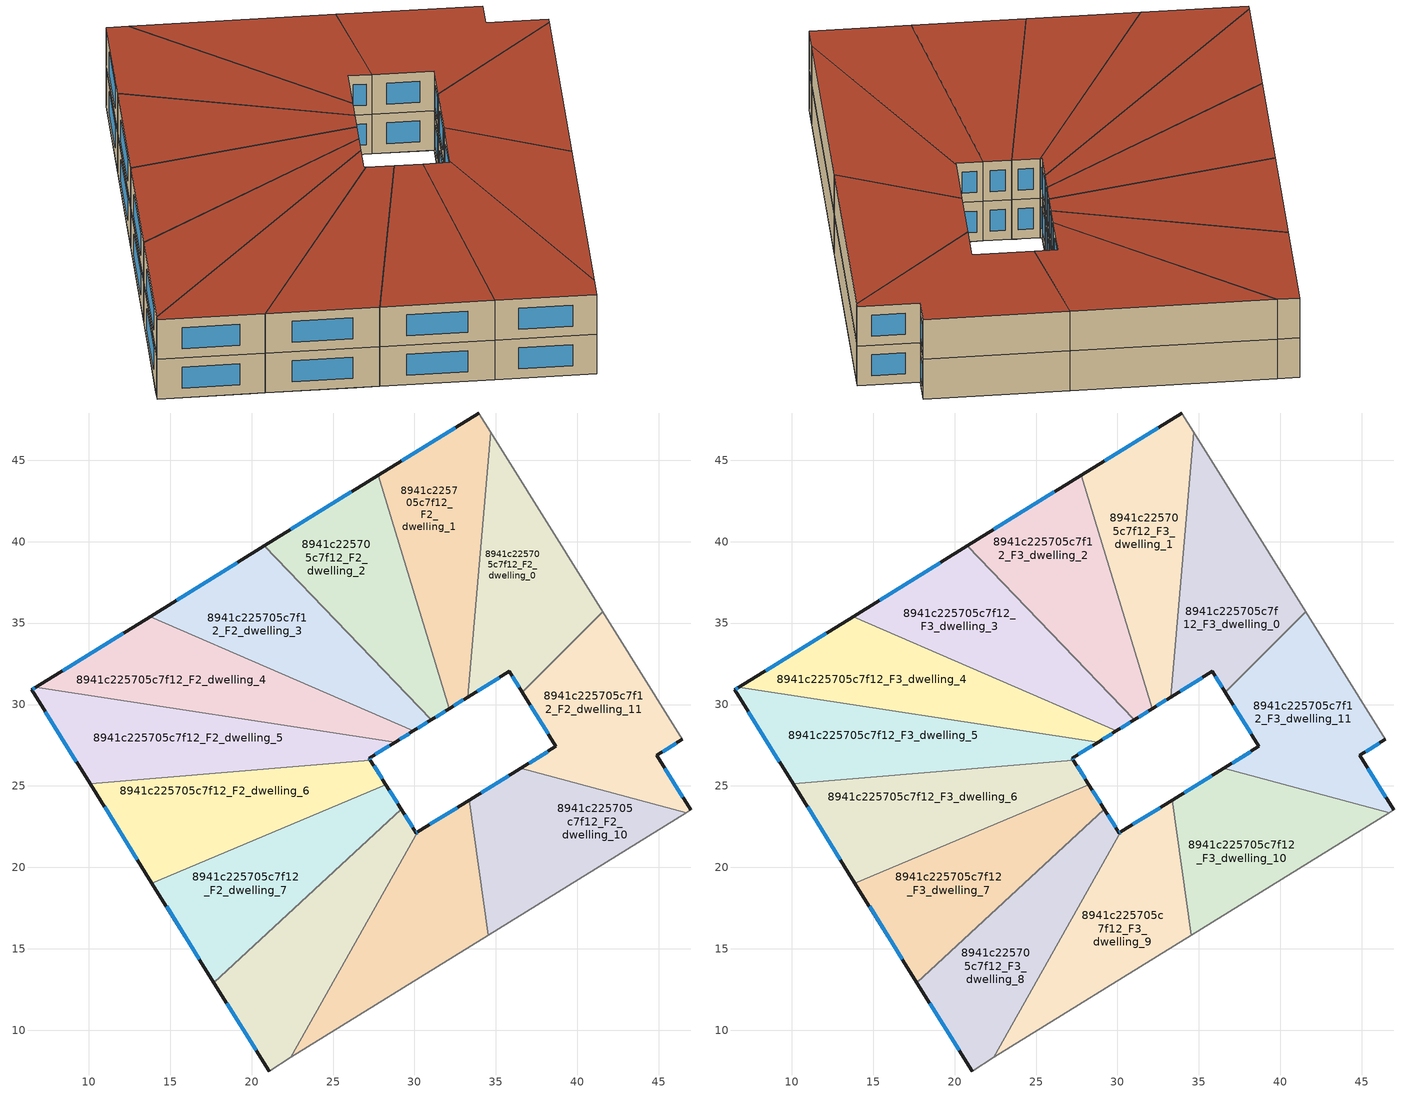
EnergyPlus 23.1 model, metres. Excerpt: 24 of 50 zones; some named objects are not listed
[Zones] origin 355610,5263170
8941c225705c7f12_F2_dwelling_0
 floor adiabatic (EU_floor_Construction): 34.7,46.71 39.05,39.73 35.15,31.61 33.26,30.44 z6
 floor to 8941c225705c7f12_F1_dwelling_11 (EU_floor_Construction): 39.05,39.73 41.56,35.7 36.62,30.74 35.82,32.03 35.15,31.61 z6
 wall outside (EU_wall_Construction): 33.26,30.44 35.82,32.03 36.62,30.74 z6:9
 wall to 8941c225705c7f12_F2_dwelling_1 (EU_wall_Construction): 34.7,46.71 33.26,30.44 z6:9
 wall adiabatic (EU_wall_Construction): 41.56,35.7 34.7,46.71 z6:9
 wall to 8941c225705c7f12_F2_dwelling_11 (EU_wall_Construction): 36.62,30.74 41.56,35.7 z6:9
 window (EU_Window_Construction): 36.01,31.73 36.43,31.04 / 33.86,30.81 35.22,31.66 z6.7:8.3
8941c225705c7f12_F2_dwelling_1
 floor to 8941c225705c7f12_F1_dwelling_0 (EU_floor_Construction): 32.96,47.28 32.96,30.26 32.14,29.75 27.78,44.07 z6
 floor to 8941c225705c7f12_F1_dwelling_12 (EU_floor_Construction): 33.96,47.9 34.7,46.71 33.26,30.44 32.96,30.26 32.96,47.28 z6
 wall outside (EU_wall_Construction): 32.14,29.75 33.26,30.44 / 33.96,47.9 27.78,44.07 z6:9
 wall to 8941c225705c7f12_F2_dwelling_2 (EU_wall_Construction): 27.78,44.07 32.14,29.75 z6:9
 wall adiabatic (EU_wall_Construction): 34.7,46.71 33.96,47.9 z6:9
 window (EU_Window_Construction): 32.4,29.91 33,30.28 / 32.51,47 29.23,44.97 z6.7:8.3
8941c225705c7f12_F2_dwelling_10
 floor to 8941c225705c7f12_F1_dwelling_10 (EU_floor_Construction): 46.68,23.34 40.5,19.52 34.93,25.1 36.54,26.09 z6
 floor to 8941c225705c7f12_F1_dwelling_9 (EU_floor_Construction): 34.93,25.1 40.5,19.52 34.55,15.84 33.37,24.13 z6
 wall outside (EU_wall_Construction): 36.54,26.09 33.37,24.13 z6:9
 wall to 8941c225705c7f12_F2_dwelling_11 (EU_wall_Construction): 46.68,23.34 36.54,26.09 z6:9
 wall adiabatic (EU_wall_Construction): 34.55,15.84 46.68,23.34 z6:9
 wall to 8941c225705c7f12_F2_dwelling_9 (EU_wall_Construction): 33.37,24.13 34.55,15.84 z6:9
 window (EU_Window_Construction): 35.8,25.63 34.12,24.59 z6.7:8.3
8941c225705c7f12_F2_dwelling_11
 floor to 8941c225705c7f12_F1_dwelling_11 (EU_floor_Construction): 41.56,35.7 45.97,28.62 38.5,27.73 36.62,30.74 z6
 floor to 8941c225705c7f12_F1_dwelling_10 (EU_floor_Construction): 46.45,27.85 44.88,26.88 46.97,23.53 46.68,23.34 36.54,26.09 38.69,27.42 38.5,27.73 45.97,28.62 z6
 wall outside (EU_wall_Construction): 36.62,30.74 38.69,27.42 36.54,26.09 / 46.97,23.53 44.88,26.88 46.45,27.85 z6:9
 wall adiabatic (EU_wall_Construction): 46.68,23.34 46.97,23.53 / 46.45,27.85 41.56,35.7 z6:9
 window (EU_Window_Construction): 38.19,27.11 37.05,26.41 / 37.11,29.96 38.2,28.2 / 45.25,27.11 46.08,27.62 / 46.48,24.31 45.37,26.09 z6.7:8.3
8941c225705c7f12_F2_dwelling_2
 floor to 8941c225705c7f12_F1_dwelling_1 (EU_floor_Construction): 26.49,43.28 31.94,29.62 31.04,29.07 20.77,39.73 z6
 floor to 8941c225705c7f12_F1_dwelling_0 (EU_floor_Construction): 27.78,44.07 32.14,29.75 31.94,29.62 26.49,43.28 z6
 wall outside (EU_wall_Construction): 31.04,29.07 32.14,29.75 / 27.78,44.07 20.77,39.73 z6:9
 wall to 8941c225705c7f12_F2_dwelling_3 (EU_wall_Construction): 20.77,39.73 31.04,29.07 z6:9
 window (EU_Window_Construction): 31.3,29.23 31.88,29.59 / 26.13,43.05 22.41,40.75 z6.7:8.3
8941c225705c7f12_F2_dwelling_3
 floor to 8941c225705c7f12_F1_dwelling_2 (EU_floor_Construction): 30.92,28.99 29.93,28.38 13.77,35.4 20.03,39.27 z6
 floor to 8941c225705c7f12_F1_dwelling_1 (EU_floor_Construction): 20.77,39.73 31.04,29.07 30.92,28.99 20.03,39.27 z6
 wall outside (EU_wall_Construction): 29.93,28.38 31.04,29.07 / 20.77,39.73 13.77,35.4 z6:9
 wall to 8941c225705c7f12_F2_dwelling_4 (EU_wall_Construction): 13.77,35.4 29.93,28.38 z6:9
 window (EU_Window_Construction): 30.19,28.54 30.78,28.9 / 19.13,38.71 15.41,36.41 z6.7:8.3
8941c225705c7f12_F2_dwelling_4
 floor to 8941c225705c7f12_F1_dwelling_3 (EU_floor_Construction): 29.9,28.36 28.88,27.73 7.09,31.27 13.56,35.27 z6
 floor to 8941c225705c7f12_F1_dwelling_2 (EU_floor_Construction): 29.93,28.38 29.9,28.36 13.56,35.27 13.77,35.4 z6
 floor to 8941c225705c7f12_F1_dwelling_4 (EU_floor_Construction): 28.88,27.73 28.83,27.7 6.76,31.06 7.09,31.27 z6
 wall outside (EU_wall_Construction): 28.83,27.7 29.93,28.38 / 13.77,35.4 6.76,31.06 z6:9
 wall to 8941c225705c7f12_F2_dwelling_5 (EU_wall_Construction): 6.76,31.06 28.83,27.7 z6:9
 window (EU_Window_Construction): 29.09,27.86 29.67,28.22 / 12.12,34.38 8.41,32.08 z6.7:8.3
8941c225705c7f12_F2_dwelling_5
 floor to 8941c225705c7f12_F1_dwelling_5 (EU_floor_Construction): 27.36,26.79 27.23,26.7 27.3,26.59 10.08,25.14 9.61,25.9 z6
 floor adiabatic (EU_floor_Construction): 28.83,27.7 27.36,26.79 9.61,25.9 6.5,30.9 6.76,31.06 z6
 wall outside (EU_wall_Construction): 27.3,26.59 27.23,26.7 28.83,27.7 / 6.76,31.06 6.5,30.9 10.08,25.14 z6:9
 wall to 8941c225705c7f12_F2_dwelling_6 (EU_wall_Construction): 10.08,25.14 27.3,26.59 z6:9
 window (EU_Window_Construction): 27.6,26.94 28.45,27.46 / 27.28,26.62 27.24,26.68 / 7.34,29.55 9.24,26.49 / 6.7,31.02 6.56,30.93 z6.7:8.3
8941c225705c7f12_F2_dwelling_6
 floor to 8941c225705c7f12_F1_dwelling_6 (EU_floor_Construction): 28.05,25.38 28.24,25.08 13.89,19.03 13.12,20.26 z6
 floor adiabatic (EU_floor_Construction): 27.3,26.59 28.24,25.08 28.05,25.38 13.12,20.26 10.08,25.14 z6
 wall outside (EU_wall_Construction): 28.24,25.08 27.3,26.59 / 10.08,25.14 13.89,19.03 z6:9
 wall to 8941c225705c7f12_F2_dwelling_7 (EU_wall_Construction): 13.89,19.03 28.24,25.08 z6:9
 window (EU_Window_Construction): 28.02,25.43 27.52,26.24 / 10.97,23.71 12.99,20.47 z6.7:8.3
8941c225705c7f12_F2_dwelling_7
 floor adiabatic (EU_floor_Construction): 28.24,25.08 29.18,23.57 17.69,12.93 13.89,19.03 z6
 wall outside (EU_wall_Construction): 29.18,23.57 28.24,25.08 / 13.89,19.03 17.69,12.93 z6:9
 wall to 8941c225705c7f12_F2_dwelling_8 (EU_wall_Construction): 17.69,12.93 29.18,23.57 z6:9
 window (EU_Window_Construction): 28.96,23.92 28.46,24.73 / 14.78,17.6 16.8,14.36 z6.7:8.3
8941c225705c7f12_F2_dwelling_8
 floor to 8941c225705c7f12_F1_dwelling_7 (EU_floor_Construction): 29.18,23.57 29.79,22.6 20.14,8.99 17.69,12.93 z6
 floor to 8941c225705c7f12_F1_dwelling_8 (EU_floor_Construction): 29.79,22.6 30.1,22.11 30.21,22.17 22.41,8.33 21.07,7.5 20.14,8.99 z6
 wall outside (EU_wall_Construction): 30.21,22.17 30.1,22.11 29.18,23.57 / 17.69,12.93 21.07,7.5 z6:9
 wall to 8941c225705c7f12_F2_dwelling_9 (EU_wall_Construction): 22.41,8.33 30.21,22.17 z6:9
 wall adiabatic (EU_wall_Construction): 21.07,7.5 22.41,8.33 z6:9
 window (EU_Window_Construction): 29.88,22.45 29.4,23.23 / 30.18,22.16 30.12,22.12 / 18.48,11.65 20.28,8.77 z6.7:8.3
8941c225705c7f12_F2_dwelling_9
 floor to 8941c225705c7f12_F1_dwelling_8 (EU_floor_Construction): 32.01,23.29 29.3,12.59 22.41,8.33 30.21,22.17 z6
 floor to 8941c225705c7f12_F1_dwelling_9 (EU_floor_Construction): 33.37,24.13 34.55,15.84 29.3,12.59 32.01,23.29 z6
 wall outside (EU_wall_Construction): 33.37,24.13 30.21,22.17 z6:9
 wall adiabatic (EU_wall_Construction): 22.41,8.33 34.55,15.84 z6:9
 window (EU_Window_Construction): 32.63,23.67 30.95,22.64 z6.7:8.3
8941c225705c7f12_F3_dwelling_0
 floor to 8941c225705c7f12_F2_dwelling_0 (EU_floor_Construction): 34.7,46.71 41.56,35.7 36.62,30.74 35.82,32.03 33.26,30.44 z9
 wall outside (EU_wall_Construction): 33.26,30.44 35.82,32.03 36.62,30.74 z9:12
 wall to 8941c225705c7f12_F3_dwelling_1 (EU_wall_Construction): 34.7,46.71 33.26,30.44 z9:12
 wall adiabatic (EU_wall_Construction): 41.56,35.7 34.7,46.71 z9:12
 wall to 8941c225705c7f12_F3_dwelling_11 (EU_wall_Construction): 36.62,30.74 41.56,35.7 z9:12
 window (EU_Window_Construction): 36.01,31.73 36.43,31.04 / 33.86,30.81 35.22,31.66 z9.7:11.3
 roof outside (EU_roof_Construction): 36.62,30.74 41.56,35.7 34.7,46.71 33.26,30.44 35.82,32.03 z12
8941c225705c7f12_F3_dwelling_1
 floor to 8941c225705c7f12_F2_dwelling_1 (EU_floor_Construction): 33.96,47.9 34.7,46.71 33.26,30.44 32.14,29.75 27.78,44.07 z9
 wall outside (EU_wall_Construction): 32.14,29.75 33.26,30.44 / 33.96,47.9 27.78,44.07 z9:12
 wall to 8941c225705c7f12_F3_dwelling_2 (EU_wall_Construction): 27.78,44.07 32.14,29.75 z9:12
 wall adiabatic (EU_wall_Construction): 34.7,46.71 33.96,47.9 z9:12
 window (EU_Window_Construction): 32.4,29.91 33,30.28 / 32.51,47 29.23,44.97 z9.7:11.3
 roof outside (EU_roof_Construction): 33.26,30.44 34.7,46.71 33.96,47.9 27.78,44.07 32.14,29.75 z12
8941c225705c7f12_F3_dwelling_10
 floor to 8941c225705c7f12_F2_dwelling_10 (EU_floor_Construction): 46.68,23.34 34.55,15.84 33.37,24.13 36.54,26.09 z9
 wall outside (EU_wall_Construction): 36.54,26.09 33.37,24.13 z9:12
 wall to 8941c225705c7f12_F3_dwelling_11 (EU_wall_Construction): 46.68,23.34 36.54,26.09 z9:12
 wall adiabatic (EU_wall_Construction): 34.55,15.84 46.68,23.34 z9:12
 wall to 8941c225705c7f12_F3_dwelling_9 (EU_wall_Construction): 33.37,24.13 34.55,15.84 z9:12
 window (EU_Window_Construction): 35.8,25.63 34.12,24.59 z9.7:11.3
 roof outside (EU_roof_Construction): 46.68,23.34 36.54,26.09 33.37,24.13 34.55,15.84 z12
8941c225705c7f12_F3_dwelling_11
 floor to 8941c225705c7f12_F2_dwelling_11 (EU_floor_Construction): 41.56,35.7 46.45,27.85 44.88,26.88 46.97,23.53 46.68,23.34 36.54,26.09 38.69,27.42 36.62,30.74 z9
 wall outside (EU_wall_Construction): 36.62,30.74 38.69,27.42 36.54,26.09 / 46.97,23.53 44.88,26.88 46.45,27.85 z9:12
 wall adiabatic (EU_wall_Construction): 46.68,23.34 46.97,23.53 / 46.45,27.85 41.56,35.7 z9:12
 window (EU_Window_Construction): 38.19,27.11 37.05,26.41 / 37.11,29.96 38.2,28.2 / 45.25,27.11 46.08,27.62 / 46.48,24.31 45.37,26.09 z9.7:11.3
 roof outside (EU_roof_Construction): 46.97,23.53 44.88,26.88 46.45,27.85 41.56,35.7 36.62,30.74 38.69,27.42 36.54,26.09 46.68,23.34 z12
8941c225705c7f12_F3_dwelling_2
 floor to 8941c225705c7f12_F2_dwelling_2 (EU_floor_Construction): 27.78,44.07 32.14,29.75 31.04,29.07 20.77,39.73 z9
 wall outside (EU_wall_Construction): 31.04,29.07 32.14,29.75 / 27.78,44.07 20.77,39.73 z9:12
 wall to 8941c225705c7f12_F3_dwelling_3 (EU_wall_Construction): 20.77,39.73 31.04,29.07 z9:12
 window (EU_Window_Construction): 31.3,29.23 31.88,29.59 / 26.13,43.05 22.41,40.75 z9.7:11.3
 roof outside (EU_roof_Construction): 32.14,29.75 27.78,44.07 20.77,39.73 31.04,29.07 z12
8941c225705c7f12_F3_dwelling_3
 floor to 8941c225705c7f12_F2_dwelling_3 (EU_floor_Construction): 20.77,39.73 31.04,29.07 29.93,28.38 13.77,35.4 z9
 wall outside (EU_wall_Construction): 29.93,28.38 31.04,29.07 / 20.77,39.73 13.77,35.4 z9:12
 wall to 8941c225705c7f12_F3_dwelling_4 (EU_wall_Construction): 13.77,35.4 29.93,28.38 z9:12
 window (EU_Window_Construction): 30.19,28.54 30.78,28.9 / 19.13,38.71 15.41,36.41 z9.7:11.3
 roof outside (EU_roof_Construction): 31.04,29.07 20.77,39.73 13.77,35.4 29.93,28.38 z12
8941c225705c7f12_F3_dwelling_4
 floor to 8941c225705c7f12_F2_dwelling_4 (EU_floor_Construction): 29.93,28.38 28.83,27.7 6.76,31.06 13.77,35.4 z9
 wall outside (EU_wall_Construction): 28.83,27.7 29.93,28.38 / 13.77,35.4 6.76,31.06 z9:12
 wall to 8941c225705c7f12_F3_dwelling_5 (EU_wall_Construction): 6.76,31.06 28.83,27.7 z9:12
 window (EU_Window_Construction): 29.09,27.86 29.67,28.22 / 12.12,34.38 8.41,32.08 z9.7:11.3
 roof outside (EU_roof_Construction): 29.93,28.38 13.77,35.4 6.76,31.06 28.83,27.7 z12
8941c225705c7f12_F3_dwelling_5
 floor to 8941c225705c7f12_F2_dwelling_5 (EU_floor_Construction): 28.83,27.7 27.23,26.7 27.3,26.59 10.08,25.14 6.5,30.9 6.76,31.06 z9
 wall outside (EU_wall_Construction): 27.3,26.59 27.23,26.7 28.83,27.7 / 6.76,31.06 6.5,30.9 10.08,25.14 z9:12
 wall to 8941c225705c7f12_F3_dwelling_6 (EU_wall_Construction): 10.08,25.14 27.3,26.59 z9:12
 window (EU_Window_Construction): 27.6,26.94 28.45,27.46 / 27.28,26.62 27.24,26.68 / 7.34,29.55 9.24,26.49 / 6.7,31.02 6.56,30.93 z9.7:11.3
 roof outside (EU_roof_Construction): 27.3,26.59 27.23,26.7 28.83,27.7 6.76,31.06 6.5,30.9 10.08,25.14 z12
8941c225705c7f12_F3_dwelling_6
 floor to 8941c225705c7f12_F2_dwelling_6 (EU_floor_Construction): 27.3,26.59 28.24,25.08 13.89,19.03 10.08,25.14 z9
 wall outside (EU_wall_Construction): 28.24,25.08 27.3,26.59 / 10.08,25.14 13.89,19.03 z9:12
 wall to 8941c225705c7f12_F3_dwelling_7 (EU_wall_Construction): 13.89,19.03 28.24,25.08 z9:12
 window (EU_Window_Construction): 28.02,25.43 27.52,26.24 / 10.97,23.71 12.99,20.47 z9.7:11.3
 roof outside (EU_roof_Construction): 28.24,25.08 27.3,26.59 10.08,25.14 13.89,19.03 z12
8941c225705c7f12_F3_dwelling_7
 floor to 8941c225705c7f12_F2_dwelling_7 (EU_floor_Construction): 28.24,25.08 29.18,23.57 17.69,12.93 13.89,19.03 z9
 wall outside (EU_wall_Construction): 29.18,23.57 28.24,25.08 / 13.89,19.03 17.69,12.93 z9:12
 wall to 8941c225705c7f12_F3_dwelling_8 (EU_wall_Construction): 17.69,12.93 29.18,23.57 z9:12
 window (EU_Window_Construction): 28.96,23.92 28.46,24.73 / 14.78,17.6 16.8,14.36 z9.7:11.3
 roof outside (EU_roof_Construction): 29.18,23.57 28.24,25.08 13.89,19.03 17.69,12.93 z12
8941c225705c7f12_F3_dwelling_8
 floor to 8941c225705c7f12_F2_dwelling_8 (EU_floor_Construction): 29.18,23.57 30.1,22.11 30.21,22.17 22.41,8.33 21.07,7.5 17.69,12.93 z9
 wall outside (EU_wall_Construction): 30.21,22.17 30.1,22.11 29.18,23.57 / 17.69,12.93 21.07,7.5 z9:12
 wall to 8941c225705c7f12_F3_dwelling_9 (EU_wall_Construction): 22.41,8.33 30.21,22.17 z9:12
 wall adiabatic (EU_wall_Construction): 21.07,7.5 22.41,8.33 z9:12
 window (EU_Window_Construction): 29.88,22.45 29.4,23.23 / 30.18,22.16 30.12,22.12 / 18.48,11.65 20.28,8.77 z9.7:11.3
 roof outside (EU_roof_Construction): 22.41,8.33 30.21,22.17 30.1,22.11 29.18,23.57 17.69,12.93 21.07,7.5 z12
8941c225705c7f12_F3_dwelling_9
 floor to 8941c225705c7f12_F2_dwelling_9 (EU_floor_Construction): 33.37,24.13 34.55,15.84 22.41,8.33 30.21,22.17 z9
 wall outside (EU_wall_Construction): 33.37,24.13 30.21,22.17 z9:12
 wall adiabatic (EU_wall_Construction): 22.41,8.33 34.55,15.84 z9:12
 window (EU_Window_Construction): 32.63,23.67 30.95,22.64 z9.7:11.3
 roof outside (EU_roof_Construction): 34.55,15.84 33.37,24.13 30.21,22.17 22.41,8.33 z12
[Building]
EU S2 Campaign: North Axis=0; Terrain=City; Solar Distribution=FullExterior
[Site:Location]
Budapest.Ferenc.Liszt.Intl.AP: Latitude=47.437; Longitude=19.256; Time Zone=1; Elevation=185
[SizingPeriod:WeatherFileDays]
AnnualSizingPeriod: Begin Month=1; Begin Day of Month=1; End Month=12; End Day of Month=31; Day of Week for Start Day=Monday; Use Weather File Daylight Saving Period=No; Use Weather File Rain and Snow Indicators=No
[MATERIAL]
EU_InternalMass_Material: Roughness=MediumRough; Thickness=0.1; Conductivity=1; Density=1800; Specific Heat=900; Thermal Absorptance=0.9; Solar Absorptance=0.7; Visible Absorptance=0.7
[MATERIAL:NOMASS] Roughness=MediumRough; Thermal Absorptance=0.9; Solar Absorptance=0.7; Visible Absorptance=0.7
Name | Thermal Resistance
EU_wall_NoMass | 0.832559
EU_roof_NoMass | 1.39638
EU_floor_NoMass | 0.872794
[WINDOWMATERIAL:SIMPLEGLAZINGSYSTEM]
EU_Window_SimpleGlazing: UFactor=2.79869; Solar Heat Gain Coefficient=0.75; Visible Transmittance=0.75
[CONSTRUCTION]
EU_wall_Construction: EU_wall_NoMass
EU_roof_Construction: EU_roof_NoMass
EU_floor_Construction: EU_floor_NoMass
EU_Window_Construction: EU_Window_SimpleGlazing
EU_InternalMass_Construction: EU_InternalMass_Material
[ZONE] Type=1; Multiplier=1; Ceiling Height=autocalculate; Floor Area=autocalculate; Part of Total Floor Area=Yes
Name | Volume
8941c225705c7f12_F2_dwelling_0; 8941c225705c7f12_F3_dwelling_0 | 207.11
8941c225705c7f12_F2_dwelling_1; 8941c225705c7f12_F3_dwelling_1 | 207.1
8941c225705c7f12_F2_dwelling_10; 8941c225705c7f12_F3_dwelling_10 | 207.075
8941c225705c7f12_F2_dwelling_11; 8941c225705c7f12_F3_dwelling_11 | 207.137
8941c225705c7f12_F2_dwelling_2; 8941c225705c7f12_F3_dwelling_2 | 207.12
8941c225705c7f12_F2_dwelling_3; 8941c225705c7f12_F3_dwelling_3 | 207.109
8941c225705c7f12_F2_dwelling_4; 8941c225705c7f12_F3_dwelling_4 | 207.077
8941c225705c7f12_F2_dwelling_5; 8941c225705c7f12_F3_dwelling_5 | 207.107
8941c225705c7f12_F2_dwelling_6; 8941c225705c7f12_F3_dwelling_6 | 207.131
8941c225705c7f12_F2_dwelling_7; 8941c225705c7f12_F3_dwelling_7 | 207.127
8941c225705c7f12_F2_dwelling_8; 8941c225705c7f12_F3_dwelling_8 | 207.083
8941c225705c7f12_F2_dwelling_9; 8941c225705c7f12_F3_dwelling_9 | 207.093
[INTERNALMASS] Construction=EU_InternalMass_Construction
Name | Zone or ZoneList | Surface Area
8941c225705c7f12_F2_dwelling_0_EU_InternalMass | 8941c225705c7f12_F2_dwelling_0 | 69.0367
8941c225705c7f12_F2_dwelling_1_EU_InternalMass | 8941c225705c7f12_F2_dwelling_1 | 69.0336
8941c225705c7f12_F2_dwelling_2_EU_InternalMass | 8941c225705c7f12_F2_dwelling_2 | 69.0402
8941c225705c7f12_F2_dwelling_3_EU_InternalMass | 8941c225705c7f12_F2_dwelling_3 | 69.0365
8941c225705c7f12_F2_dwelling_4_EU_InternalMass | 8941c225705c7f12_F2_dwelling_4 | 69.0253
8941c225705c7f12_F2_dwelling_5_EU_InternalMass | 8941c225705c7f12_F2_dwelling_5 | 69.0354
8941c225705c7f12_F2_dwelling_6_EU_InternalMass | 8941c225705c7f12_F2_dwelling_6 | 69.0438
8941c225705c7f12_F2_dwelling_7_EU_InternalMass | 8941c225705c7f12_F2_dwelling_7 | 69.0424
8941c225705c7f12_F2_dwelling_8_EU_InternalMass | 8941c225705c7f12_F2_dwelling_8 | 69.0277
8941c225705c7f12_F2_dwelling_9_EU_InternalMass | 8941c225705c7f12_F2_dwelling_9 | 69.031
8941c225705c7f12_F2_dwelling_10_EU_InternalMass | 8941c225705c7f12_F2_dwelling_10 | 69.025
8941c225705c7f12_F2_dwelling_11_EU_InternalMass | 8941c225705c7f12_F2_dwelling_11 | 69.0458
8941c225705c7f12_F3_dwelling_0_EU_InternalMass | 8941c225705c7f12_F3_dwelling_0 | 69.0367
8941c225705c7f12_F3_dwelling_1_EU_InternalMass | 8941c225705c7f12_F3_dwelling_1 | 69.0336
8941c225705c7f12_F3_dwelling_2_EU_InternalMass | 8941c225705c7f12_F3_dwelling_2 | 69.0402
8941c225705c7f12_F3_dwelling_3_EU_InternalMass | 8941c225705c7f12_F3_dwelling_3 | 69.0365
8941c225705c7f12_F3_dwelling_4_EU_InternalMass | 8941c225705c7f12_F3_dwelling_4 | 69.0253
8941c225705c7f12_F3_dwelling_5_EU_InternalMass | 8941c225705c7f12_F3_dwelling_5 | 69.0354
8941c225705c7f12_F3_dwelling_6_EU_InternalMass | 8941c225705c7f12_F3_dwelling_6 | 69.0438
8941c225705c7f12_F3_dwelling_7_EU_InternalMass | 8941c225705c7f12_F3_dwelling_7 | 69.0424
8941c225705c7f12_F3_dwelling_8_EU_InternalMass | 8941c225705c7f12_F3_dwelling_8 | 69.0277
8941c225705c7f12_F3_dwelling_9_EU_InternalMass | 8941c225705c7f12_F3_dwelling_9 | 69.031
8941c225705c7f12_F3_dwelling_10_EU_InternalMass | 8941c225705c7f12_F3_dwelling_10 | 69.025
8941c225705c7f12_F3_dwelling_11_EU_InternalMass | 8941c225705c7f12_F3_dwelling_11 | 69.0458
[OTHEREQUIPMENT] Fuel Type=Electricity; Design Level Calculation Method=Watts/Area; Power per Zone Floor Area=1; Fraction Latent=0; Fraction Radiant=0; Fraction Lost=0; Carbon Dioxide Generation Rate=0; EndUse Subcategory=EU_Step8_InternalGains
Name | Zone or ZoneList or Space or SpaceList | Schedule
EU_Step8_InternalGain_8941c225705c7f12_F2_dwelling_0_f000 | 8941c225705c7f12_F2_dwelling_0 | EU_Step8_GainSchedule_8941c225705c7f12_F2_dwelling_0_f000
EU_Step8_InternalGain_8941c225705c7f12_F2_dwelling_1_f000 | 8941c225705c7f12_F2_dwelling_1 | EU_Step8_GainSchedule_8941c225705c7f12_F2_dwelling_1_f000
EU_Step8_InternalGain_8941c225705c7f12_F2_dwelling_2_f000 | 8941c225705c7f12_F2_dwelling_2 | EU_Step8_GainSchedule_8941c225705c7f12_F2_dwelling_2_f000
EU_Step8_InternalGain_8941c225705c7f12_F2_dwelling_3_f000 | 8941c225705c7f12_F2_dwelling_3 | EU_Step8_GainSchedule_8941c225705c7f12_F2_dwelling_3_f000
EU_Step8_InternalGain_8941c225705c7f12_F2_dwelling_4_f000 | 8941c225705c7f12_F2_dwelling_4 | EU_Step8_GainSchedule_8941c225705c7f12_F2_dwelling_4_f000
EU_Step8_InternalGain_8941c225705c7f12_F2_dwelling_5_f000 | 8941c225705c7f12_F2_dwelling_5 | EU_Step8_GainSchedule_8941c225705c7f12_F2_dwelling_5_f000
EU_Step8_InternalGain_8941c225705c7f12_F2_dwelling_6_f000 | 8941c225705c7f12_F2_dwelling_6 | EU_Step8_GainSchedule_8941c225705c7f12_F2_dwelling_6_f000
EU_Step8_InternalGain_8941c225705c7f12_F2_dwelling_7_f000 | 8941c225705c7f12_F2_dwelling_7 | EU_Step8_GainSchedule_8941c225705c7f12_F2_dwelling_7_f000
EU_Step8_InternalGain_8941c225705c7f12_F2_dwelling_8_f000 | 8941c225705c7f12_F2_dwelling_8 | EU_Step8_GainSchedule_8941c225705c7f12_F2_dwelling_8_f000
EU_Step8_InternalGain_8941c225705c7f12_F2_dwelling_9_f000 | 8941c225705c7f12_F2_dwelling_9 | EU_Step8_GainSchedule_8941c225705c7f12_F2_dwelling_9_f000
EU_Step8_InternalGain_8941c225705c7f12_F2_dwelling_10_f000 | 8941c225705c7f12_F2_dwelling_10 | EU_Step8_GainSchedule_8941c225705c7f12_F2_dwelling_10_f000
EU_Step8_InternalGain_8941c225705c7f12_F2_dwelling_11_f000 | 8941c225705c7f12_F2_dwelling_11 | EU_Step8_GainSchedule_8941c225705c7f12_F2_dwelling_11_f000
EU_Step8_InternalGain_8941c225705c7f12_F3_dwelling_0_f000 | 8941c225705c7f12_F3_dwelling_0 | EU_Step8_GainSchedule_8941c225705c7f12_F3_dwelling_0_f000
EU_Step8_InternalGain_8941c225705c7f12_F3_dwelling_1_f000 | 8941c225705c7f12_F3_dwelling_1 | EU_Step8_GainSchedule_8941c225705c7f12_F3_dwelling_1_f000
EU_Step8_InternalGain_8941c225705c7f12_F3_dwelling_2_f000 | 8941c225705c7f12_F3_dwelling_2 | EU_Step8_GainSchedule_8941c225705c7f12_F3_dwelling_2_f000
EU_Step8_InternalGain_8941c225705c7f12_F3_dwelling_3_f000 | 8941c225705c7f12_F3_dwelling_3 | EU_Step8_GainSchedule_8941c225705c7f12_F3_dwelling_3_f000
EU_Step8_InternalGain_8941c225705c7f12_F3_dwelling_4_f000 | 8941c225705c7f12_F3_dwelling_4 | EU_Step8_GainSchedule_8941c225705c7f12_F3_dwelling_4_f000
EU_Step8_InternalGain_8941c225705c7f12_F3_dwelling_5_f000 | 8941c225705c7f12_F3_dwelling_5 | EU_Step8_GainSchedule_8941c225705c7f12_F3_dwelling_5_f000
EU_Step8_InternalGain_8941c225705c7f12_F3_dwelling_6_f000 | 8941c225705c7f12_F3_dwelling_6 | EU_Step8_GainSchedule_8941c225705c7f12_F3_dwelling_6_f000
EU_Step8_InternalGain_8941c225705c7f12_F3_dwelling_7_f000 | 8941c225705c7f12_F3_dwelling_7 | EU_Step8_GainSchedule_8941c225705c7f12_F3_dwelling_7_f000
EU_Step8_InternalGain_8941c225705c7f12_F3_dwelling_8_f000 | 8941c225705c7f12_F3_dwelling_8 | EU_Step8_GainSchedule_8941c225705c7f12_F3_dwelling_8_f000
EU_Step8_InternalGain_8941c225705c7f12_F3_dwelling_9_f000 | 8941c225705c7f12_F3_dwelling_9 | EU_Step8_GainSchedule_8941c225705c7f12_F3_dwelling_9_f000
EU_Step8_InternalGain_8941c225705c7f12_F3_dwelling_10_f000 | 8941c225705c7f12_F3_dwelling_10 | EU_Step8_GainSchedule_8941c225705c7f12_F3_dwelling_10_f000
EU_Step8_InternalGain_8941c225705c7f12_F3_dwelling_11_f000 | 8941c225705c7f12_F3_dwelling_11 | EU_Step8_GainSchedule_8941c225705c7f12_F3_dwelling_11_f000
[ZONEVENTILATION:DESIGNFLOWRATE] Schedule=EU_AlwaysOn; Design Flow Rate Calculation Method=AirChanges/Hour; Air Changes per Hour=0.475469; Ventilation Type=Natural; Fan Pressure Rise=0; Fan Total Efficiency=1; Constant Term Coefficient=1; Temperature Term Coefficient=0; Velocity Term Coefficient=0; Velocity Squared Term Coefficient=0; Minimum Indoor Temperature=-100; Maximum Indoor Temperature=100; Delta Temperature=-100; Minimum Outdoor Temperature=-100; Maximum Outdoor Temperature=100; Maximum Wind Speed=40
Name | Zone or ZoneList or Space or SpaceList
EU_ConstantAir_8941c225705c7f12_F2_dwelling_0 | 8941c225705c7f12_F2_dwelling_0
EU_ConstantAir_8941c225705c7f12_F2_dwelling_1 | 8941c225705c7f12_F2_dwelling_1
EU_ConstantAir_8941c225705c7f12_F2_dwelling_2 | 8941c225705c7f12_F2_dwelling_2
EU_ConstantAir_8941c225705c7f12_F2_dwelling_3 | 8941c225705c7f12_F2_dwelling_3
EU_ConstantAir_8941c225705c7f12_F2_dwelling_4 | 8941c225705c7f12_F2_dwelling_4
EU_ConstantAir_8941c225705c7f12_F2_dwelling_5 | 8941c225705c7f12_F2_dwelling_5
EU_ConstantAir_8941c225705c7f12_F2_dwelling_6 | 8941c225705c7f12_F2_dwelling_6
EU_ConstantAir_8941c225705c7f12_F2_dwelling_7 | 8941c225705c7f12_F2_dwelling_7
EU_ConstantAir_8941c225705c7f12_F2_dwelling_8 | 8941c225705c7f12_F2_dwelling_8
EU_ConstantAir_8941c225705c7f12_F2_dwelling_9 | 8941c225705c7f12_F2_dwelling_9
EU_ConstantAir_8941c225705c7f12_F2_dwelling_10 | 8941c225705c7f12_F2_dwelling_10
EU_ConstantAir_8941c225705c7f12_F2_dwelling_11 | 8941c225705c7f12_F2_dwelling_11
EU_ConstantAir_8941c225705c7f12_F3_dwelling_0 | 8941c225705c7f12_F3_dwelling_0
EU_ConstantAir_8941c225705c7f12_F3_dwelling_1 | 8941c225705c7f12_F3_dwelling_1
EU_ConstantAir_8941c225705c7f12_F3_dwelling_2 | 8941c225705c7f12_F3_dwelling_2
EU_ConstantAir_8941c225705c7f12_F3_dwelling_3 | 8941c225705c7f12_F3_dwelling_3
EU_ConstantAir_8941c225705c7f12_F3_dwelling_4 | 8941c225705c7f12_F3_dwelling_4
EU_ConstantAir_8941c225705c7f12_F3_dwelling_5 | 8941c225705c7f12_F3_dwelling_5
EU_ConstantAir_8941c225705c7f12_F3_dwelling_6 | 8941c225705c7f12_F3_dwelling_6
EU_ConstantAir_8941c225705c7f12_F3_dwelling_7 | 8941c225705c7f12_F3_dwelling_7
EU_ConstantAir_8941c225705c7f12_F3_dwelling_8 | 8941c225705c7f12_F3_dwelling_8
EU_ConstantAir_8941c225705c7f12_F3_dwelling_9 | 8941c225705c7f12_F3_dwelling_9
EU_ConstantAir_8941c225705c7f12_F3_dwelling_10 | 8941c225705c7f12_F3_dwelling_10
EU_ConstantAir_8941c225705c7f12_F3_dwelling_11 | 8941c225705c7f12_F3_dwelling_11
[HVACTEMPLATE:ZONE:IDEALLOADSAIRSYSTEM] System Availability Schedule=EU_AlwaysOn; Maximum Heating Supply Air Temperature=50; Minimum Cooling Supply Air Temperature=13; Maximum Heating Supply Air Humidity Ratio=0.0156; Minimum Cooling Supply Air Humidity Ratio=0.0077; Heating Limit=NoLimit; Cooling Limit=NoLimit; Heating Availability Schedule=EU_AlwaysOn; Cooling Availability Schedule=EU_CoolingOff; Dehumidification Control Type=ConstantSensibleHeatRatio; Cooling Sensible Heat Ratio=0.7; Dehumidification Setpoint=60; Humidification Control Type=None; Humidification Setpoint=30; Outdoor Air Method=None; Outdoor Air Flow Rate per Person=0.00944; Outdoor Air Flow Rate per Zone Floor Area=0; Outdoor Air Flow Rate per Zone=0; Demand Controlled Ventilation Type=None; Outdoor Air Economizer Type=NoEconomizer; Heat Recovery Type=None; Sensible Heat Recovery Effectiveness=0.7; Latent Heat Recovery Effectiveness=0.65
Name | Template Thermostat
8941c225705c7f12_F2_dwelling_0 | EU_HeatOnly_8941c225705c7f12_F2_dwelling_0
8941c225705c7f12_F2_dwelling_1 | EU_HeatOnly_8941c225705c7f12_F2_dwelling_1
8941c225705c7f12_F2_dwelling_2 | EU_HeatOnly_8941c225705c7f12_F2_dwelling_2
8941c225705c7f12_F2_dwelling_3 | EU_HeatOnly_8941c225705c7f12_F2_dwelling_3
8941c225705c7f12_F2_dwelling_4 | EU_HeatOnly_8941c225705c7f12_F2_dwelling_4
8941c225705c7f12_F2_dwelling_5 | EU_HeatOnly_8941c225705c7f12_F2_dwelling_5
8941c225705c7f12_F2_dwelling_6 | EU_HeatOnly_8941c225705c7f12_F2_dwelling_6
8941c225705c7f12_F2_dwelling_7 | EU_HeatOnly_8941c225705c7f12_F2_dwelling_7
8941c225705c7f12_F2_dwelling_8 | EU_HeatOnly_8941c225705c7f12_F2_dwelling_8
8941c225705c7f12_F2_dwelling_9 | EU_HeatOnly_8941c225705c7f12_F2_dwelling_9
8941c225705c7f12_F2_dwelling_10 | EU_HeatOnly_8941c225705c7f12_F2_dwelling_10
8941c225705c7f12_F2_dwelling_11 | EU_HeatOnly_8941c225705c7f12_F2_dwelling_11
8941c225705c7f12_F3_dwelling_0 | EU_HeatOnly_8941c225705c7f12_F3_dwelling_0
8941c225705c7f12_F3_dwelling_1 | EU_HeatOnly_8941c225705c7f12_F3_dwelling_1
8941c225705c7f12_F3_dwelling_2 | EU_HeatOnly_8941c225705c7f12_F3_dwelling_2
8941c225705c7f12_F3_dwelling_3 | EU_HeatOnly_8941c225705c7f12_F3_dwelling_3
8941c225705c7f12_F3_dwelling_4 | EU_HeatOnly_8941c225705c7f12_F3_dwelling_4
8941c225705c7f12_F3_dwelling_5 | EU_HeatOnly_8941c225705c7f12_F3_dwelling_5
8941c225705c7f12_F3_dwelling_6 | EU_HeatOnly_8941c225705c7f12_F3_dwelling_6
8941c225705c7f12_F3_dwelling_7 | EU_HeatOnly_8941c225705c7f12_F3_dwelling_7
8941c225705c7f12_F3_dwelling_8 | EU_HeatOnly_8941c225705c7f12_F3_dwelling_8
8941c225705c7f12_F3_dwelling_9 | EU_HeatOnly_8941c225705c7f12_F3_dwelling_9
8941c225705c7f12_F3_dwelling_10 | EU_HeatOnly_8941c225705c7f12_F3_dwelling_10
8941c225705c7f12_F3_dwelling_11 | EU_HeatOnly_8941c225705c7f12_F3_dwelling_11
[SIZING:ZONE] Zone Cooling Design Supply Air Temperature Input Method=SupplyAirTemperature; Zone Cooling Design Supply Air Temperature=13; Zone Heating Design Supply Air Temperature Input Method=SupplyAirTemperature; Zone Heating Design Supply Air Temperature=50; Zone Cooling Design Supply Air Humidity Ratio=0.008; Zone Heating Design Supply Air Humidity Ratio=0.008; Cooling Design Air Flow Method=DesignDay; Cooling Design Air Flow Rate=0; Cooling Minimum Air Flow per Zone Floor Area=0.000762; Cooling Minimum Air Flow=0; Cooling Minimum Air Flow Fraction=0.2; Heating Design Air Flow Method=DesignDay; Heating Design Air Flow Rate=0; Heating Maximum Air Flow per Zone Floor Area=0.002032; Heating Maximum Air Flow=0.141576; Heating Maximum Air Flow Fraction=0.3; Account for Dedicated Outdoor Air System=No; Dedicated Outdoor Air System Control Strategy=NeutralSupplyAir; Dedicated Outdoor Air Low Setpoint Temperature for Design=autosize; Dedicated Outdoor Air High Setpoint Temperature for Design=autosize; Zone Load Sizing Method=Sensible Load Only No Latent Load; Zone Latent Cooling Design Supply Air Humidity Ratio Input Method=HumidityRatioDifference; Zone Cooling Design Supply Air Humidity Ratio Difference=0.005; Zone Latent Heating Design Supply Air Humidity Ratio Input Method=HumidityRatioDifference; Zone Humidification Design Supply Air Humidity Ratio Difference=0.005
8941c225705c7f12_F2_dwelling_0; 8941c225705c7f12_F2_dwelling_1; 8941c225705c7f12_F2_dwelling_2; 8941c225705c7f12_F2_dwelling_3; 8941c225705c7f12_F2_dwelling_4; 8941c225705c7f12_F2_dwelling_5; 8941c225705c7f12_F2_dwelling_6; 8941c225705c7f12_F2_dwelling_7; 8941c225705c7f12_F2_dwelling_8; 8941c225705c7f12_F2_dwelling_9; 8941c225705c7f12_F2_dwelling_10; 8941c225705c7f12_F2_dwelling_11; 8941c225705c7f12_F3_dwelling_0; 8941c225705c7f12_F3_dwelling_1; 8941c225705c7f12_F3_dwelling_2; 8941c225705c7f12_F3_dwelling_3; 8941c225705c7f12_F3_dwelling_4; 8941c225705c7f12_F3_dwelling_5; 8941c225705c7f12_F3_dwelling_6; 8941c225705c7f12_F3_dwelling_7; 8941c225705c7f12_F3_dwelling_8; 8941c225705c7f12_F3_dwelling_9; 8941c225705c7f12_F3_dwelling_10; 8941c225705c7f12_F3_dwelling_11
[SCHEDULE:CONSTANT]
Name | Hourly Value
EU_AlwaysOn | 1
EU_CoolingOff | 0
[SCHEDULE:FILE] Column Number=1; Rows to Skip at Top=0; Number of Hours of Data=8760; Column Separator=Comma; Interpolate to Timestep=No; Minutes per Item=60; Adjust Schedule for Daylight Savings=Yes
Name | File
EU_Step8_GainSchedule_8941c225705c7f12_F2_dwelling_0_f000 | ../../schedules/8941c225705c7f12/8941c225705c7f12_F2_dwelling_0_f000_gain.csv
EU_Step8_GainSchedule_8941c225705c7f12_F2_dwelling_1_f000 | ../../schedules/8941c225705c7f12/8941c225705c7f12_F2_dwelling_1_f000_gain.csv
EU_Step8_GainSchedule_8941c225705c7f12_F2_dwelling_2_f000 | ../../schedules/8941c225705c7f12/8941c225705c7f12_F2_dwelling_2_f000_gain.csv
EU_Step8_GainSchedule_8941c225705c7f12_F2_dwelling_3_f000 | ../../schedules/8941c225705c7f12/8941c225705c7f12_F2_dwelling_3_f000_gain.csv
EU_Step8_GainSchedule_8941c225705c7f12_F2_dwelling_4_f000 | ../../schedules/8941c225705c7f12/8941c225705c7f12_F2_dwelling_4_f000_gain.csv
EU_Step8_GainSchedule_8941c225705c7f12_F2_dwelling_5_f000 | ../../schedules/8941c225705c7f12/8941c225705c7f12_F2_dwelling_5_f000_gain.csv
EU_Step8_GainSchedule_8941c225705c7f12_F2_dwelling_6_f000 | ../../schedules/8941c225705c7f12/8941c225705c7f12_F2_dwelling_6_f000_gain.csv
EU_Step8_GainSchedule_8941c225705c7f12_F2_dwelling_7_f000 | ../../schedules/8941c225705c7f12/8941c225705c7f12_F2_dwelling_7_f000_gain.csv
EU_Step8_GainSchedule_8941c225705c7f12_F2_dwelling_8_f000 | ../../schedules/8941c225705c7f12/8941c225705c7f12_F2_dwelling_8_f000_gain.csv
EU_Step8_GainSchedule_8941c225705c7f12_F2_dwelling_9_f000 | ../../schedules/8941c225705c7f12/8941c225705c7f12_F2_dwelling_9_f000_gain.csv
EU_Step8_GainSchedule_8941c225705c7f12_F2_dwelling_10_f000 | ../../schedules/8941c225705c7f12/8941c225705c7f12_F2_dwelling_10_f000_gain.csv
EU_Step8_GainSchedule_8941c225705c7f12_F2_dwelling_11_f000 | ../../schedules/8941c225705c7f12/8941c225705c7f12_F2_dwelling_11_f000_gain.csv
EU_Step8_GainSchedule_8941c225705c7f12_F3_dwelling_0_f000 | ../../schedules/8941c225705c7f12/8941c225705c7f12_F3_dwelling_0_f000_gain.csv
EU_Step8_GainSchedule_8941c225705c7f12_F3_dwelling_1_f000 | ../../schedules/8941c225705c7f12/8941c225705c7f12_F3_dwelling_1_f000_gain.csv
EU_Step8_GainSchedule_8941c225705c7f12_F3_dwelling_2_f000 | ../../schedules/8941c225705c7f12/8941c225705c7f12_F3_dwelling_2_f000_gain.csv
EU_Step8_GainSchedule_8941c225705c7f12_F3_dwelling_3_f000 | ../../schedules/8941c225705c7f12/8941c225705c7f12_F3_dwelling_3_f000_gain.csv
EU_Step8_GainSchedule_8941c225705c7f12_F3_dwelling_4_f000 | ../../schedules/8941c225705c7f12/8941c225705c7f12_F3_dwelling_4_f000_gain.csv
EU_Step8_GainSchedule_8941c225705c7f12_F3_dwelling_5_f000 | ../../schedules/8941c225705c7f12/8941c225705c7f12_F3_dwelling_5_f000_gain.csv
EU_Step8_GainSchedule_8941c225705c7f12_F3_dwelling_6_f000 | ../../schedules/8941c225705c7f12/8941c225705c7f12_F3_dwelling_6_f000_gain.csv
EU_Step8_GainSchedule_8941c225705c7f12_F3_dwelling_7_f000 | ../../schedules/8941c225705c7f12/8941c225705c7f12_F3_dwelling_7_f000_gain.csv
EU_Step8_GainSchedule_8941c225705c7f12_F3_dwelling_8_f000 | ../../schedules/8941c225705c7f12/8941c225705c7f12_F3_dwelling_8_f000_gain.csv
EU_Step8_GainSchedule_8941c225705c7f12_F3_dwelling_9_f000 | ../../schedules/8941c225705c7f12/8941c225705c7f12_F3_dwelling_9_f000_gain.csv
EU_Step8_GainSchedule_8941c225705c7f12_F3_dwelling_10_f000 | ../../schedules/8941c225705c7f12/8941c225705c7f12_F3_dwelling_10_f000_gain.csv
EU_Step8_GainSchedule_8941c225705c7f12_F3_dwelling_11_f000 | ../../schedules/8941c225705c7f12/8941c225705c7f12_F3_dwelling_11_f000_gain.csv
